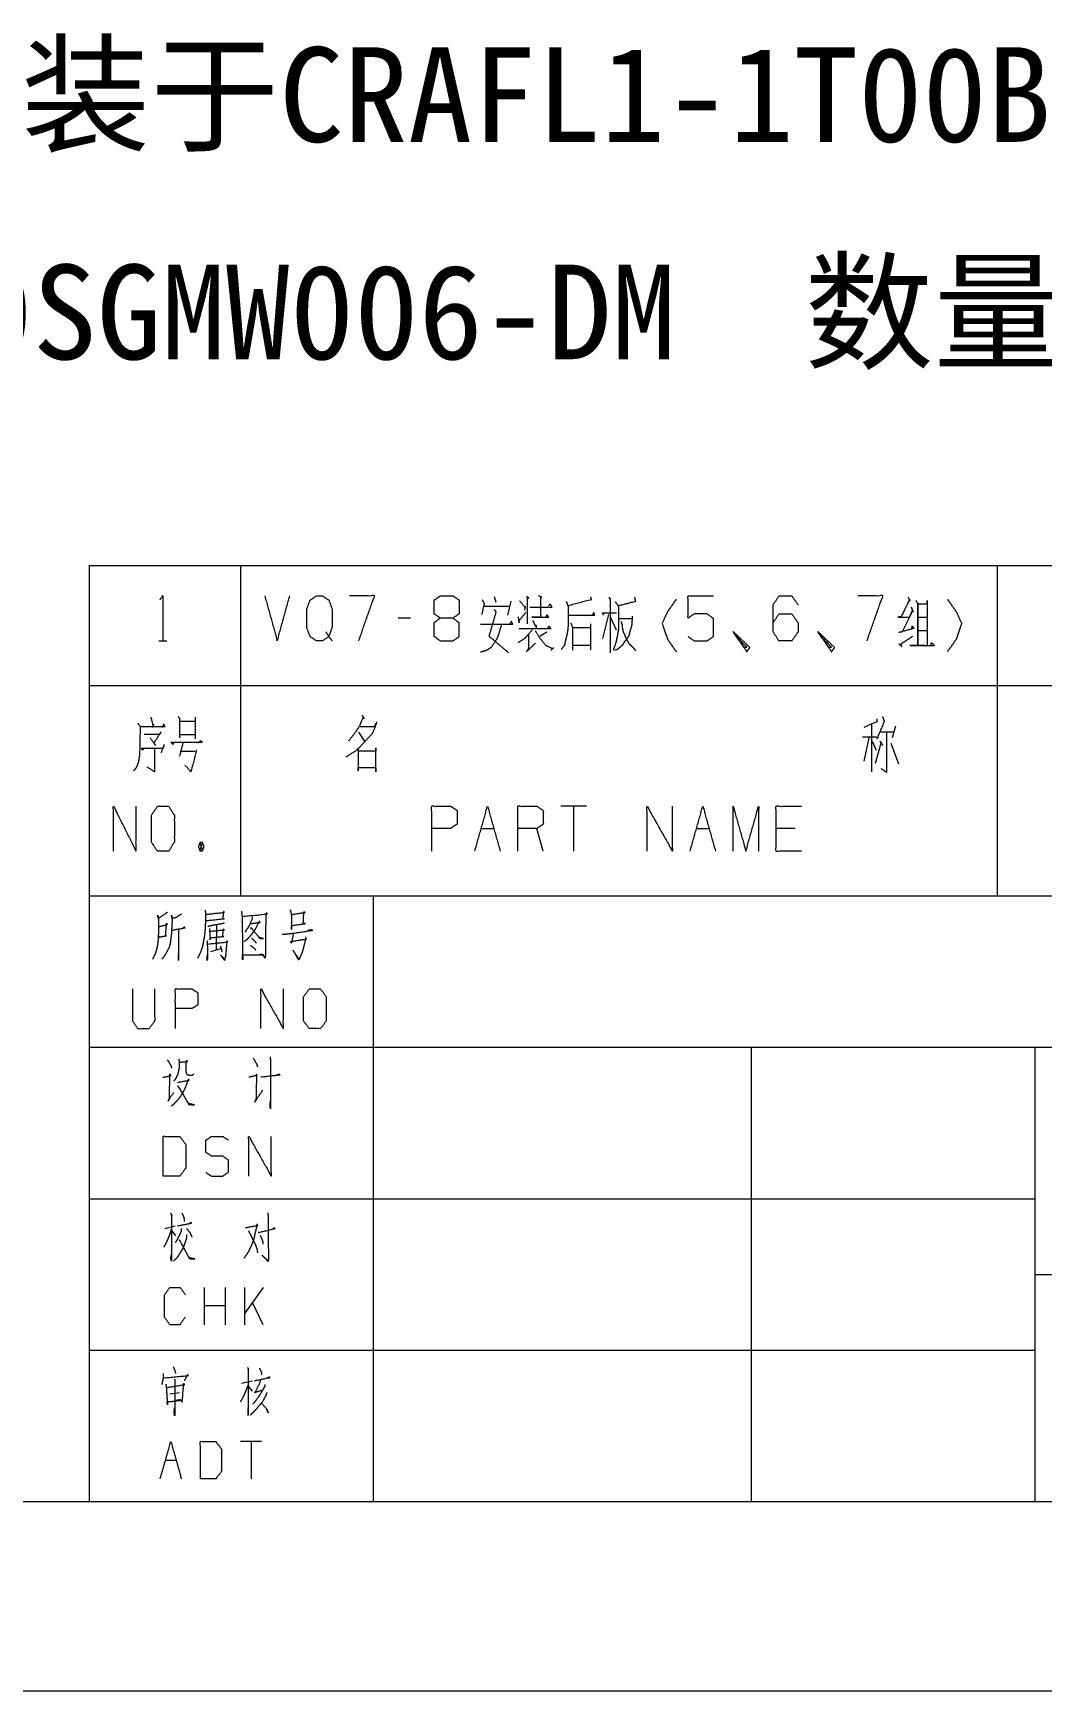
# Model space of a CAD drawing. Header units: millimetres. Extents: x 0 to 594, y 0 to 420.
# Drawn here: x 401 to 454.4, y 0 to 87.6 of the extents above; entities that cross this region are included whole.
import ezdxf

# ---------------------------------------------------------------- set-up
doc = ezdxf.new("R2010")
doc.units = ezdxf.units.MM
doc.layers.add('101', color=7, linetype='Continuous', true_color=0xffffff)

msp = doc.modelspace()

# ---------------------------------------------------------------- linework, layer by layer
at = {"layer": '101', "color": 72, "linetype": 'Continuous', "lineweight": 18}
for p, q in [((404, 59.463), (404, 53.113)), ((404, 59.463), (412, 59.463)), ((412, 59.463), (452, 59.463)), ((412, 59.463), (412, 53.113)), ((452, 59.463), (482, 59.463)), ((452, 59.463), (452, 53.113)), ((425.397, 57.825), (425.501, 57.525)), ((424.841, 57.3), (426.197, 57.3)), ((426.284, 57.575), (426.11, 56.825)), ((420.987, 56.675), (420.327, 56.675)), ((429.563, 56.175), (430.502, 56.175)), ((430.502, 56.375), (430.502, 55)), ((431.455, 56.875), (431.125, 55.6)), ((431.559, 56.7), (431.855, 56.05)), ((431.977, 56.65), (432.672, 56.65)), ((447.845, 56.725), (448.28, 56.725)), ((407.669, 55.475), (408.093, 55.475)), ((428.193, 55.925), (427.828, 55.7)), ((429.563, 55.25), (430.519, 55.25)), ((447.862, 56.025), (448.314, 56.025)), ((404, 53.113), (404, 42)), ((404, 53.113), (412, 53.113)), ((412, 53.113), (452, 53.113)), ((412, 53.113), (412, 42)), ((452, 53.113), (482, 53.113)), ((452, 53.113), (452, 42)), ((408.76, 51.225), (409.576, 51.225)), ((409.592, 51.45), (409.592, 50.3)), ((445.355, 51.075), (445.355, 48.55)), ((446.627, 50.975), (446.45, 50.35)), ((408.76, 50.525), (409.576, 50.525)), ((408.948, 50.075), (408.76, 49.375)), ((418.231, 50.65), (418.549, 50.175)), ((444.877, 50.4), (445.637, 50.4)), ((445.213, 50.35), (444.948, 49.125)), ((445.39, 50.175), (445.602, 49.7)), ((445.867, 50.125), (445.549, 49)), ((445.779, 50.675), (446.556, 50.675)), ((445.796, 50.175), (445.938, 49.95)), ((446.38, 50.075), (446.786, 48.975)), ((408.807, 49.65), (409.592, 49.65)), ((430.279, 46.737), (428.935, 46.737)), ((429.607, 46.737), (429.607, 44.363)), ((424.718, 45.563), (425.39, 45.563)), ((428.002, 44.363), (427.666, 45.563)), ((436.101, 45.563), (436.772, 45.563)), ((441.325, 45.563), (440.318, 45.563)), ((409.846, 44.812), (409.987, 44.388)), ((404, 42), (412, 42)), ((412, 42), (452, 42)), ((452, 42), (482, 42)), ((410.722, 40.45), (410.706, 39.147)), ((410.425, 39.059), (410.971, 39.213)), ((408.546, 24.552), (407.99, 24.407)), ((408.356, 24.304), (408.561, 24.035)), ((410.097, 19.346), (410.097, 21.313)), ((411.209, 19.346), (411.209, 21.313)), ((412.219, 19.346), (412.219, 21.313)), ((413.184, 21.313), (412.219, 19.947)), ((411.209, 20.34), (410.097, 20.34)), ((413.184, 19.346), (412.628, 20.526)), ((408.25, 15.684), (408.777, 15.766)), ((412.625, 16.367), (412.054, 16.242)), ((412.42, 16.077), (412.61, 15.828)), ((413.108, 13.168), (411.996, 13.168)), ((412.552, 13.168), (412.552, 11.202)), ((408.031, 12.196), (408.587, 12.196))]:
    msp.add_line(p, q, dxfattribs=at)
at = {"layer": '101', "color": 133, "linetype": 'Continuous', "lineweight": 18}
for p, q in [((404, 42), (404, 10)), ((404, 42), (584, 42)), ((419, 42), (419, 10)), ((404, 34), (584, 34)), ((439, 34), (439, 10)), ((454, 34), (454, 10)), ((404, 26), (454, 26)), ((454, 22), (563, 22)), ((404, 18), (454, 18)), ((25, 10), (584, 10)), ((404, 10), (584, 10)), ((0, 0), (594, 0))]:
    msp.add_line(p, q, dxfattribs=at)
at = {"layer": '101', "color": 72, "linetype": 'Continuous', "lineweight": 18}
for points, knots in [([(407.74, 57.65), (407.881, 57.85), (407.881, 55.475)], [0, 0, 0.093486, 1, 1]), ([(413.278, 57.85), (413.938, 55.475), (414.599, 57.85)], [0, 0, 0.499999, 1, 1]), ([(416.508, 55.95), (416.665, 55.7), (416.334, 55.475), (416.004, 55.475), (415.674, 55.7), (415.5, 56.175), (415.5, 57.15), (415.674, 57.625), (416.004, 57.85), (416.334, 57.85), (416.665, 57.625), (416.839, 57.15), (416.839, 56.2), (416.665, 55.7), (416.839, 55.475)], [0, 0, 0.043307, 0.101992, 0.150494, 0.209175, 0.283448, 0.426614, 0.500887, 0.559567, 0.60807, 0.666755, 0.741027, 0.880521, 0.95825, 1, 1]), ([(418.244, 55.475), (419.078, 57.85), (417.757, 57.85)], [0, 0, 0.655802, 1, 1]), ([(422.549, 56.675), (422.236, 56.9), (422.236, 57.625), (422.549, 57.85), (423.227, 57.85), (423.557, 57.625), (423.557, 56.9), (423.227, 56.675), (422.549, 56.675), (422.219, 56.425), (422.219, 55.725), (422.549, 55.475), (423.227, 55.475), (423.557, 55.7), (423.557, 56.425), (423.227, 56.675)], [0, 0, 0.047455, 0.136723, 0.184178, 0.267659, 0.316869, 0.406138, 0.455348, 0.538829, 0.589836, 0.676026, 0.727033, 0.810514, 0.859725, 0.948993, 1, 1]), ([(427.115, 57.825), (427.237, 57.725), (427.15, 57.8), (427.15, 56.375)], [0, 0, 0.092789, 0.160421, 1, 1]), ([(427.741, 57.875), (427.932, 57.775), (427.863, 57.8), (427.863, 56.725), (427.393, 56.725), (428.297, 56.725), (428.193, 56.85), (428.106, 56.7)], [0, 0, 0.070199, 0.094235, 0.443912, 0.596595, 0.890651, 0.943606, 1, 1]), ([(435.656, 55.7), (435.986, 55.475), (436.664, 55.475), (436.995, 55.7), (436.995, 56.65), (436.664, 56.9), (435.986, 56.9), (435.656, 56.675), (435.656, 57.85), (436.995, 57.85)], [0, 0, 0.062125, 0.167522, 0.229652, 0.377333, 0.441731, 0.547128, 0.609253, 0.791911, 1, 1]), ([(440.153, 56.425), (440.466, 56.9), (441.144, 56.9), (441.474, 56.425), (441.474, 55.95), (441.144, 55.475), (440.466, 55.475), (440.153, 55.95), (440.153, 57.375), (440.466, 57.85), (441.144, 57.85), (441.474, 57.375)], [0, 0, 0.077115, 0.169033, 0.24747, 0.311868, 0.390305, 0.482223, 0.559338, 0.75253, 0.829644, 0.921562, 1, 1]), ([(445.119, 55.475), (445.953, 57.85), (444.632, 57.85)], [0, 0, 0.655801, 1, 1]), ([(424.771, 57.65), (424.875, 57.45), (424.754, 56.875)], [0, 0, 0.27734, 1, 1]), ([(425.414, 57.125), (425.501, 57), (425.136, 55.725), (426.162, 54.85)], [0, 0, 0.053857, 0.523039, 1, 1]), ([(426.663, 56.75), (426.733, 56.425), (426.715, 56.525), (427.08, 56.975)], [0, 0, 0.327983, 0.428151, 1, 1]), ([(426.75, 57.6), (427.046, 57.225), (427.046, 57.3), (427.011, 57.1)], [0, 0, 0.63201, 0.73129, 1, 1]), ([(427.289, 57.25), (428.471, 57.25), (428.367, 57.425), (428.28, 57.325)], [0, 0, 0.778557, 0.912731, 1, 1]), ([(429.32, 57.35), (429.32, 56.3), (429.302, 56.15), (429.285, 55.95), (429.216, 55.65), (429.163, 55.45), (429.129, 55.25), (428.955, 55.025)], [0, 0, 0.436819, 0.499641, 0.583157, 0.711272, 0.79726, 0.881711, 1, 1]), ([(430.502, 57.8), (430.537, 57.65), (429.32, 57.325), (429.233, 57.55)], [0, 0, 0.093052, 0.854231, 1, 1]), ([(429.372, 56.825), (430.711, 56.825), (430.676, 56.975), (430.606, 56.85)], [0, 0, 0.818412, 0.912548, 1, 1]), ([(431.194, 56.825), (431.142, 56.95), (431.872, 56.95)], [0, 0, 0.156471, 1, 1]), ([(431.473, 57.775), (431.542, 57.675), (431.542, 54.85)], [0, 0, 0.041333, 1, 1]), ([(431.977, 57.325), (431.977, 56.05), (431.942, 55.925), (431.925, 55.775), (431.855, 55.425), (431.699, 54.975)], [0, 0, 0.533693, 0.588002, 0.651209, 0.800576, 1, 1]), ([(432.828, 57.775), (432.881, 57.55), (431.977, 57.325), (431.82, 57.525)], [0, 0, 0.16306, 0.820743, 1, 1]), ([(435.033, 57.675), (434.581, 57.025), (434.286, 56.4), (434.581, 55.55), (435.033, 54.9)], [0, 0, 0.24938, 0.467153, 0.75062, 1, 1]), ([(447.289, 57.775), (447.393, 57.575), (447.376, 57.675), (446.924, 56.75), (446.75, 56.725), (447.358, 56.725), (447.532, 57.1), (447.462, 57.25), (447.567, 57), (447.532, 57.075), (446.976, 55.95), (446.819, 55.925), (447.602, 56.15), (447.497, 56.25), (447.462, 56.075)], [0, 0, 0.040112, 0.058163, 0.241245, 0.272477, 0.380681, 0.454184, 0.483586, 0.531758, 0.546459, 0.769646, 0.797818, 0.942576, 0.968272, 1, 1]), ([(447.706, 57.6), (447.81, 57.425), (447.81, 55.2), (447.81, 57.425), (448.297, 57.425), (448.297, 57.6), (448.297, 55.225), (447.376, 55.225), (448.679, 55.225), (448.54, 55.375), (448.471, 55.25)], [0, 0, 0.01985, 0.236641, 0.453433, 0.500859, 0.51791, 0.749316, 0.839089, 0.96613, 0.986063, 1, 1]), ([(449.372, 57.675), (449.824, 57.025), (450.119, 56.4), (449.824, 55.55), (449.372, 54.9)], [0, 0, 0.24938, 0.467153, 0.75062, 1, 1]), ([(424.684, 56.35), (426.388, 56.35), (426.318, 56.5), (426.214, 56.35)], [0, 0, 0.830371, 0.910953, 1, 1]), ([(425.779, 56.3), (425.64, 55.825), (425.536, 55.55), (425.241, 55.125), (425.015, 54.975), (424.684, 54.875)], [0, 0, 0.257369, 0.41031, 0.679482, 0.820537, 1, 1]), ([(426.715, 56.125), (428.402, 56.125), (428.315, 56.25), (428.228, 56.15)], [0, 0, 0.855537, 0.932786, 1, 1]), ([(427.445, 56.55), (427.584, 56.25), (427.619, 56.3), (427.619, 56.15)], [0, 0, 0.610573, 0.723027, 1, 1]), ([(429.459, 56.4), (429.546, 56.2), (429.546, 54.975)], [0, 0, 0.15111, 1, 1]), ([(432.707, 56.775), (432.689, 56.475), (432.672, 56.275), (432.603, 56.05), (432.55, 55.85), (432.516, 55.725), (432.411, 55.575), (432.29, 55.425), (432.185, 55.25), (432.046, 55.125), (431.89, 55), (431.785, 54.975)], [0, 0, 0.139946, 0.233439, 0.343112, 0.43937, 0.499793, 0.584878, 0.674837, 0.769712, 0.856795, 0.950049, 1, 1]), ([(432.116, 56.5), (432.168, 56.3), (432.185, 56.125), (432.22, 55.95), (432.29, 55.825), (432.342, 55.675), (432.429, 55.525), (432.516, 55.35), (432.62, 55.25), (432.689, 55.175), (432.794, 55.075), (432.881, 54.95)], [0, 0, 0.116438, 0.215509, 0.316019, 0.396599, 0.486067, 0.583725, 0.693805, 0.775206, 0.832823, 0.914224, 1, 1]), ([(427.411, 56.05), (427.132, 55.725), (426.993, 55.575), (426.663, 55.375)], [0, 0, 0.420044, 0.620888, 1, 1]), ([(427.219, 55.8), (427.219, 55.075), (427.115, 54.9), (427.584, 55.35)], [0, 0, 0.459157, 0.588182, 1, 1]), ([(427.584, 56), (427.828, 55.6), (428.123, 55.25), (428.471, 55.075), (428.541, 55.1), (428.402, 54.975)], [0, 0, 0.297011, 0.587598, 0.834509, 0.881383, 1, 1]), ([(438.174, 55.75), (438.765, 55.125), (438.626, 55.125), (438.035, 55.975), (438.765, 54.9), (438.921, 55.125), (438.035, 55.975)], [0, 0, 0.177862, 0.206618, 0.420682, 0.689376, 0.746043, 1, 1]), ([(442.653, 55.75), (443.244, 55.125), (443.105, 55.125), (442.514, 55.975), (443.244, 54.9), (443.401, 55.125), (442.514, 55.975)], [0, 0, 0.177862, 0.206618, 0.420682, 0.689376, 0.746043, 1, 1]), ([(446.802, 55.325), (446.958, 55.175), (446.889, 55.3), (447.549, 55.725)], [0, 0, 0.189261, 0.314154, 1, 1]), ([(406.563, 51.125), (406.689, 50.95), (406.657, 49.45), (406.595, 49.075), (406.485, 48.775), (406.344, 48.6)], [0, 0, 0.081566, 0.649825, 0.793834, 0.914837, 1, 1]), ([(406.704, 50.95), (408.007, 50.95), (407.928, 51.075), (407.85, 50.9)], [0, 0, 0.793274, 0.883167, 1, 1]), ([(407.254, 51.45), (407.363, 51), (407.395, 51.075), (407.348, 50.9)], [0, 0, 0.638263, 0.750289, 1, 1]), ([(408.697, 51.475), (408.776, 51.375), (408.776, 50.35)], [0, 0, 0.110327, 1, 1]), ([(418.32, 50.95), (419.08, 50.95), (419.203, 51.175), (418.974, 50.6), (418.549, 50.125), (418.143, 49.7), (417.56, 49.325)], [0, 0, 0.213825, 0.286067, 0.460277, 0.639448, 0.804909, 1, 1]), ([(418.426, 51.55), (418.532, 51.375), (418.479, 51.45), (418.284, 50.975), (418.055, 50.625), (417.701, 50.175)], [0, 0, 0.113638, 0.164642, 0.449679, 0.682199, 1, 1]), ([(445.637, 51.35), (445.637, 51.2), (444.948, 50.9)], [0, 0, 0.16634, 1, 1]), ([(445.938, 51.475), (446.026, 51.225), (445.637, 50.275)], [0, 0, 0.205285, 1, 1]), ([(406.908, 49.825), (406.814, 49.7), (406.767, 49.8), (407.913, 49.8), (407.96, 50), (407.787, 49.55)], [0, 0, 0.074523, 0.127162, 0.672611, 0.770466, 1, 1]), ([(406.893, 50.55), (407.709, 50.55), (407.803, 50.675), (407.41, 50.075), (407.505, 49.95), (407.222, 50.35)], [0, 0, 0.349361, 0.416368, 0.723324, 0.79033, 1, 1]), ([(408.462, 50.075), (408.415, 50), (408.321, 50.125), (409.968, 50.125), (409.874, 50.2), (409.764, 50.075)], [0, 0, 0.040637, 0.112445, 0.868407, 0.923638, 1, 1]), ([(446.15, 50.675), (446.15, 48.525), (445.867, 48.725)], [0, 0, 0.861245, 1, 1]), ([(407.442, 49.825), (407.442, 48.55), (407.034, 48.825)], [0, 0, 0.721581, 1, 1]), ([(409.67, 49.725), (409.372, 48.55), (409.074, 48.9)], [0, 0, 0.725023, 1, 1]), ([(418.161, 49.8), (418.214, 49.725), (418.214, 48.6), (418.214, 48.775), (419.15, 48.775), (419.15, 48.55), (419.15, 49.825), (419.15, 49.65), (418.249, 49.65)], [0, 0, 0.018727, 0.248084, 0.283763, 0.47474, 0.520612, 0.780551, 0.816229, 1, 1]), ([(405.28, 44.363), (405.28, 46.737), (406.472, 44.363), (406.472, 46.737)], [0, 0, 0.32062, 0.67938, 1, 1]), ([(407.602, 44.363), (408.198, 44.363), (408.496, 44.838), (408.496, 46.263), (408.198, 46.737), (407.602, 46.737), (407.288, 46.263), (407.288, 44.838), (407.602, 44.363)], [0, 0, 0.094595, 0.183572, 0.409673, 0.49865, 0.593245, 0.683572, 0.909673, 1, 1]), ([(422.106, 44.363), (422.106, 46.737), (423.114, 46.737), (423.449, 46.513), (423.449, 45.788), (423.096, 45.563), (422.106, 45.563)], [0, 0, 0.401146, 0.571314, 0.639589, 0.762044, 0.832821, 1, 1]), ([(424.383, 44.363), (425.054, 46.737), (425.726, 44.363)], [0, 0, 0.499999, 1, 1]), ([(426.659, 44.363), (426.659, 46.737), (427.666, 46.737), (428.002, 46.513), (428.002, 45.788), (427.666, 45.563), (426.659, 45.563)], [0, 0, 0.400951, 0.571036, 0.639278, 0.761673, 0.829915, 1, 1]), ([(433.488, 44.363), (433.488, 46.737), (434.832, 44.363), (434.832, 46.737)], [0, 0, 0.317574, 0.682426, 1, 1]), ([(435.765, 44.363), (436.437, 46.737), (437.108, 44.363)], [0, 0, 0.499999, 1, 1]), ([(438.041, 44.363), (438.041, 46.737), (438.713, 44.363), (439.385, 46.737), (439.385, 44.363)], [0, 0, 0.245192, 0.500001, 0.754808, 1, 1]), ([(441.661, 44.363), (440.318, 44.363), (440.318, 46.737), (441.661, 46.737)], [0, 0, 0.26539, 0.73461, 1, 1]), ([(409.846, 44.388), (409.987, 44.388), (410.065, 44.613), (409.987, 44.812), (409.846, 44.812), (409.767, 44.613), (409.846, 44.388), (409.987, 44.812)], [0, 0, 0.086295, 0.231897, 0.363169, 0.449464, 0.580736, 0.726337, 1, 1]), ([(410.128, 41.245), (410.144, 41.046), (410.144, 40.693), (410.128, 40.362), (410.113, 40.141), (410.082, 39.854), (410.035, 39.611), (409.988, 39.346), (409.926, 39.147), (409.847, 38.949), (409.723, 38.706)], [0, 0, 0.076502, 0.212087, 0.339339, 0.424292, 0.535104, 0.630036, 0.733299, 0.813246, 0.895184, 1, 1]), ([(410.175, 41.024), (411.143, 41.134), (411.096, 41.179), (411.05, 40.781), (411.128, 40.781), (410.16, 40.671)], [0, 0, 0.391072, 0.416916, 0.577577, 0.608912, 1, 1]), ([(412.048, 41.201), (412.079, 40.914), (412.11, 38.639), (412.095, 38.882), (413.203, 38.882), (413.125, 38.904), (412.969, 38.882)], [0, 0, 0.069512, 0.617085, 0.67568, 0.942516, 0.962044, 1, 1]), ([(414.623, 41.267), (414.686, 41.002), (414.686, 40.229), (414.686, 40.428), (415.435, 40.538), (415.31, 40.538), (415.341, 41.09), (415.357, 41.179), (415.388, 41.112), (415.279, 41.09), (414.686, 41.002)], [0, 0, 0.076614, 0.294118, 0.350047, 0.563215, 0.598354, 0.753962, 0.779204, 0.799818, 0.831203, 1, 1]), ([(408.131, 41.134), (408.068, 41.09), (407.647, 40.803), (407.616, 40.98), (407.663, 40.803), (407.663, 40.229), (407.647, 39.876), (407.631, 39.633), (407.6, 39.39), (407.553, 39.169), (407.491, 38.949), (407.413, 38.794), (407.35, 38.661)], [0, 0, 0.024368, 0.186804, 0.243943, 0.302151, 0.48502, 0.597665, 0.675193, 0.753197, 0.825096, 0.898188, 0.953343, 1, 1]), ([(407.694, 39.81), (407.725, 39.832), (408.084, 39.898), (408.037, 39.876), (408.084, 40.56), (408.115, 40.472), (407.678, 40.362)], [0, 0, 0.02268, 0.239271, 0.26999, 0.67699, 0.732559, 1, 1]), ([(408.865, 41.046), (408.615, 40.869), (408.381, 40.803), (408.349, 40.98), (408.381, 40.715), (408.365, 40.45), (408.349, 40.163), (408.334, 39.92), (408.303, 39.699), (408.271, 39.456), (408.225, 39.28), (408.147, 39.147), (408.068, 38.993), (407.99, 38.86), (407.912, 38.75), (407.834, 38.661)], [0, 0, 0.096324, 0.172942, 0.229419, 0.313419, 0.396987, 0.487496, 0.564127, 0.634338, 0.711439, 0.768977, 0.81739, 0.871907, 0.92032, 0.962889, 1, 1]), ([(408.365, 40.185), (409.068, 40.317), (409.021, 40.34), (408.943, 40.295)], [0, 0, 0.834802, 0.895274, 1, 1]), ([(411.128, 40.582), (411.081, 40.538), (410.69, 40.472), (410.472, 40.428), (410.269, 40.384)], [0, 0, 0.072258, 0.516577, 0.766872, 1, 1]), ([(412.095, 40.914), (413.406, 41.046), (413.359, 41.112), (413.328, 40.914), (413.312, 38.926), (413.297, 38.706), (413.188, 38.882)], [0, 0, 0.328133, 0.348331, 0.398412, 0.893174, 0.948283, 1, 1]), ([(412.532, 40.56), (412.594, 40.538), (413.031, 40.605), (412.985, 40.671), (412.782, 40.251), (412.626, 40.03), (412.485, 39.854), (412.345, 39.699), (412.189, 39.589)], [0, 0, 0.033928, 0.260452, 0.302022, 0.540802, 0.679358, 0.795013, 0.902032, 1, 1]), ([(412.61, 40.892), (412.61, 40.781), (412.47, 40.45), (412.298, 40.185), (412.22, 40.075)], [0, 0, 0.119857, 0.510428, 0.853217, 1, 1]), ([(412.501, 40.317), (412.548, 40.317), (413.031, 39.743), (413.203, 39.743), (413.031, 39.788), (412.953, 39.832)], [0, 0, 0.037884, 0.645153, 0.784051, 0.927467, 1, 1]), ([(408.724, 40.229), (408.724, 38.595), (408.709, 38.706), (408.724, 38.882)], [0, 0, 0.849782, 0.907773, 1, 1]), ([(410.222, 39.633), (410.238, 39.434), (410.253, 38.926), (410.238, 38.595), (410.222, 38.684), (410.253, 38.904)], [0, 0, 0.14747, 0.523363, 0.768669, 0.835021, 1, 1]), ([(410.253, 39.456), (411.315, 39.567), (411.284, 39.633), (411.268, 39.523), (411.221, 39.015), (411.206, 38.816), (411.143, 38.595), (410.94, 38.882), (411.159, 38.661)], [0, 0, 0.374079, 0.399745, 0.438827, 0.617585, 0.687453, 0.767884, 0.891101, 1, 1]), ([(410.347, 40.273), (410.363, 40.119), (410.394, 39.677), (410.378, 39.788), (411.112, 39.854), (411.05, 39.854), (411.096, 40.251), (411.128, 40.185), (410.363, 40.119)], [0, 0, 0.056493, 0.217483, 0.258029, 0.52592, 0.548622, 0.694151, 0.720787, 1, 1]), ([(412.579, 39.765), (412.75, 39.611), (412.829, 39.501)], [0, 0, 0.630803, 1, 1]), ([(414.202, 39.986), (414.405, 39.986), (414.81, 40.03), (415.81, 40.185), (415.7, 40.207), (415.544, 40.163)], [0, 0, 0.107045, 0.322378, 0.855631, 0.914429, 1, 1]), ([(414.795, 40.03), (414.686, 39.501), (414.654, 39.589), (415.482, 39.721), (415.435, 39.81), (415.435, 39.721), (415.341, 39.346), (415.279, 39.103), (415.201, 38.904), (415.138, 38.75), (415.091, 38.639), (415.06, 38.617), (414.779, 39.125), (415.076, 38.661)], [0, 0, 0.136369, 0.159977, 0.371155, 0.396351, 0.41861, 0.516112, 0.579318, 0.633127, 0.675138, 0.705363, 0.714999, 0.861277, 1, 1]), ([(410.925, 39.346), (410.987, 39.169), (411.018, 39.037)], [0, 0, 0.579206, 1, 1]), ([(412.516, 39.39), (412.719, 39.236), (412.813, 39.125)], [0, 0, 0.637927, 1, 1]), ([(406.286, 37.083), (406.286, 35.405), (406.567, 34.985), (407.16, 34.985), (407.473, 35.405), (407.473, 37.083)], [0, 0, 0.337152, 0.438596, 0.55778, 0.662848, 1, 1]), ([(408.549, 34.985), (408.549, 37.083), (409.439, 37.083), (409.736, 36.884), (409.736, 36.244), (409.423, 36.045), (408.549, 36.045)], [0, 0, 0.401145, 0.571315, 0.639588, 0.762043, 0.832818, 1, 1]), ([(413.075, 34.985), (413.075, 37.083), (414.261, 34.985), (414.261, 37.083)], [0, 0, 0.317574, 0.682426, 1, 1]), ([(415.635, 34.985), (416.228, 34.985), (416.524, 35.405), (416.524, 36.663), (416.228, 37.083), (415.635, 37.083), (415.322, 36.663), (415.322, 35.405), (415.635, 34.985)], [0, 0, 0.102677, 0.191615, 0.409473, 0.498411, 0.601089, 0.691615, 0.909473, 1, 1]), ([(408.128, 33.342), (408.316, 33.033), (408.347, 32.9)], [0, 0, 0.726446, 1, 1]), ([(408.737, 33.386), (408.753, 33.187), (408.753, 32.966), (408.721, 32.768), (408.675, 32.569), (408.612, 32.436), (408.55, 32.326), (408.472, 32.216)], [0, 0, 0.161542, 0.340479, 0.503495, 0.668951, 0.787649, 0.890431, 1, 1]), ([(408.768, 33.209), (409.19, 33.253), (409.159, 33.32), (409.112, 33.143), (409.112, 32.856), (409.112, 32.701), (409.127, 32.635), (409.159, 32.569), (409.221, 32.547), (409.299, 32.525), (409.408, 32.525), (409.471, 32.547), (409.518, 32.591)], [0, 0, 0.256877, 0.301268, 0.412023, 0.585997, 0.679674, 0.720919, 0.7653, 0.805457, 0.85462, 0.920845, 0.961001, 1, 1]), ([(412.67, 33.43), (412.857, 33.099), (412.888, 32.966)], [0, 0, 0.736537, 1, 1]), ([(413.56, 33.496), (413.575, 33.342), (413.575, 30.758), (413.56, 30.935), (413.575, 31.156)], [0, 0, 0.049515, 0.872925, 0.929447, 1, 1]), ([(407.894, 32.414), (408.316, 32.503), (408.253, 32.591), (408.238, 32.414), (408.222, 31.244), (408.144, 31.156), (408.472, 31.619)], [0, 0, 0.167415, 0.209472, 0.278411, 0.733406, 0.779229, 1, 1]), ([(412.436, 32.436), (412.873, 32.525), (412.841, 32.569), (412.81, 31.2), (412.748, 31.112), (413.169, 31.73)], [0, 0, 0.163602, 0.183442, 0.685811, 0.72549, 1, 1]), ([(413.076, 32.436), (414.09, 32.547), (414.028, 32.569), (413.903, 32.525)], [0, 0, 0.837057, 0.891361, 1, 1]), ([(408.675, 32.149), (409.283, 32.26), (409.237, 32.326), (409.096, 31.929), (409.018, 31.752), (408.94, 31.597), (408.815, 31.399), (408.675, 31.222), (408.534, 31.067), (408.425, 30.957), (408.331, 30.891)], [0, 0, 0.254937, 0.288355, 0.462049, 0.541621, 0.612965, 0.709675, 0.802668, 0.888738, 0.952739, 1, 1]), ([(408.659, 31.951), (408.69, 31.951), (409.268, 30.979), (409.564, 30.957), (409.268, 31.023), (409.19, 31.112)], [0, 0, 0.016597, 0.617598, 0.775738, 0.937326, 1, 1]), ([(407.91, 27.192), (408.784, 27.192), (409.096, 27.612), (409.096, 28.87), (408.784, 29.29), (407.91, 29.29), (407.91, 27.192)], [0, 0, 0.142136, 0.227161, 0.43179, 0.516816, 0.658952, 1, 1]), ([(410.157, 27.391), (410.454, 27.192), (411.062, 27.192), (411.359, 27.413), (411.359, 28.031), (411.062, 28.252), (410.469, 28.252), (410.157, 28.451), (410.157, 29.091), (410.469, 29.29), (411.062, 29.29), (411.359, 29.091)], [0, 0, 0.068038, 0.184052, 0.254519, 0.372334, 0.442801, 0.555845, 0.62637, 0.748392, 0.818918, 0.931961, 1, 1]), ([(412.436, 27.192), (412.436, 29.29), (413.622, 27.192), (413.622, 29.29)], [0, 0, 0.317574, 0.682426, 1, 1]), ([(408.297, 25.235), (408.371, 25.111), (408.341, 25.153), (408.341, 22.71), (408.312, 22.855), (408.341, 23.062)], [0, 0, 0.048148, 0.065088, 0.880815, 0.930183, 1, 1]), ([(408.678, 24.573), (409.424, 24.718), (409.366, 24.739), (409.293, 24.697)], [0, 0, 0.838754, 0.907252, 1, 1]), ([(408.898, 25.235), (408.985, 25.049), (409.015, 24.925), (409.015, 24.801)], [0, 0, 0.449927, 0.72868, 1, 1]), ([(412.262, 24.47), (412.906, 24.594), (412.862, 24.656), (412.819, 24.407), (412.76, 24.159), (412.701, 23.89), (412.584, 23.559), (412.453, 23.29), (412.438, 23.248), (412.321, 23.062), (412.175, 22.855)], [0, 0, 0.244423, 0.272769, 0.366786, 0.461903, 0.564545, 0.695473, 0.80714, 0.823505, 0.905514, 1, 1]), ([(413.433, 25.256), (413.463, 25.028), (413.463, 23.455), (413.477, 22.938), (413.463, 22.731), (413.448, 22.689), (413.126, 23.021), (413.448, 22.731)], [0, 0, 0.066217, 0.519982, 0.669307, 0.729162, 0.741827, 0.875056, 1, 1]), ([(408.341, 24.407), (408.254, 24.118), (408.151, 23.869), (408.049, 23.642), (407.932, 23.435)], [0, 0, 0.285938, 0.539663, 0.775435, 1, 1]), ([(409.132, 24.118), (409.146, 23.952), (409.058, 23.662), (408.971, 23.435), (408.868, 23.248), (408.693, 22.958), (408.59, 22.834), (408.458, 22.71)], [0, 0, 0.103476, 0.291956, 0.443857, 0.576191, 0.787108, 0.887318, 1, 1]), ([(408.868, 24.428), (408.854, 24.263), (408.707, 23.973), (408.605, 23.766), (408.546, 23.683)], [0, 0, 0.201933, 0.596286, 0.876829, 1, 1]), ([(408.737, 23.828), (408.78, 23.786), (409.293, 22.834), (409.571, 22.814), (409.307, 22.876), (409.234, 22.958)], [0, 0, 0.033497, 0.633662, 0.788434, 0.938664, 1, 1]), ([(409.146, 24.428), (409.322, 24.2), (409.366, 24.097), (409.424, 23.973)], [0, 0, 0.535198, 0.744447, 1, 1]), ([(412.409, 24.325), (412.804, 23.517), (412.877, 23.29), (412.892, 23.145)], [0, 0, 0.700218, 0.886543, 1, 1]), ([(412.936, 24.242), (412.98, 24.221), (413.828, 24.428), (413.77, 24.449), (413.711, 24.407)], [0, 0, 0.045962, 0.873312, 0.932107, 1, 1]), ([(413.038, 24.056), (413.17, 23.745), (413.184, 23.6)], [0, 0, 0.698422, 1, 1]), ([(409.073, 19.74), (408.795, 19.346), (408.254, 19.346), (407.975, 19.74), (407.975, 20.919), (408.254, 21.313), (408.81, 21.313), (409.088, 20.919)], [0, 0, 0.114566, 0.243371, 0.357937, 0.638582, 0.753148, 0.885434, 1, 1]), ([(407.914, 16.76), (407.914, 16.574), (407.855, 16.284), (407.826, 16.18)], [0, 0, 0.316024, 0.817546, 1, 1]), ([(407.914, 16.532), (409.231, 16.656), (409.201, 16.719), (409.026, 16.387)], [0, 0, 0.748921, 0.787785, 1, 1]), ([(408.44, 17.112), (408.528, 16.905), (408.558, 16.76)], [0, 0, 0.603344, 1, 1]), ([(412.362, 17.091), (412.42, 16.988), (412.405, 17.008), (412.405, 14.566), (412.391, 14.752), (412.405, 14.959)], [0, 0, 0.039885, 0.048389, 0.86771, 0.930393, 1, 1]), ([(412.991, 17.05), (413.093, 16.843), (413.108, 16.76), (413.093, 16.698)], [0, 0, 0.609645, 0.831589, 1, 1]), ([(408.045, 16.201), (408.075, 16.015), (408.133, 15.104), (408.119, 15.27), (408.85, 15.352), (408.762, 15.373), (408.601, 15.332)], [0, 0, 0.083432, 0.487209, 0.560758, 0.88655, 0.926463, 1, 1]), ([(408.85, 15.352), (408.909, 15.249), (408.997, 16.242), (409.026, 16.16), (408.104, 16.015)], [0, 0, 0.055629, 0.522281, 0.563367, 1, 1]), ([(408.499, 16.47), (408.528, 16.429), (408.514, 14.545), (408.484, 14.731), (408.514, 14.959)], [0, 0, 0.021551, 0.822258, 0.902418, 1, 1]), ([(412.42, 16.222), (412.288, 15.891), (412.186, 15.642), (412.098, 15.456), (411.981, 15.27)], [0, 0, 0.339096, 0.594725, 0.790666, 1, 1]), ([(413.386, 15.766), (413.342, 15.621), (413.166, 15.29), (412.991, 15.083), (412.801, 14.856), (412.64, 14.69), (412.508, 14.566)], [0, 0, 0.100504, 0.349354, 0.529551, 0.726518, 0.879826, 1, 1]), ([(413.284, 16.18), (413.269, 16.077), (413.093, 15.766), (413.079, 15.746), (412.947, 15.539), (412.801, 15.332), (412.64, 15.145)], [0, 0, 0.084867, 0.374491, 0.395073, 0.594273, 0.800097, 1, 1]), ([(413.035, 16.408), (413.02, 16.284), (412.771, 15.787), (412.742, 15.766), (413.196, 15.911)], [0, 0, 0.104846, 0.570662, 0.600717, 1, 1]), ([(412.742, 16.387), (413.562, 16.553), (413.503, 16.574), (413.386, 16.512)], [0, 0, 0.811183, 0.871423, 1, 1]), ([(413.108, 15.207), (413.401, 14.856), (413.459, 14.69), (413.371, 14.897)], [0, 0, 0.533337, 0.737997, 1, 1]), ([(409.874, 11.202), (410.694, 11.202), (410.986, 11.595), (410.986, 12.775), (410.694, 13.168), (409.874, 13.168), (409.874, 11.202)], [0, 0, 0.142134, 0.22716, 0.43179, 0.516816, 0.65895, 1, 1])]:
    msp.add_open_spline(points, degree=1, knots=knots, dxfattribs=at)
msp.add_open_spline([(407.753, 11.202), (408.309, 13.168), (408.865, 11.202)], degree=1, dxfattribs=at)

# ---------------------------------------------------------------- texts
at = {"layer": '101', "color": 72, "linetype": 'Continuous', "lineweight": 18, "char_height": 5, "width": 175.87068, "attachment_point": 1}
for s, insert in [('{\\fSimSun|b0|i0|c134|p2;安装于CRAFL1-1T00BP00S夹具，CSAFL1-1T01BP00S单元}', (393.581, 86.838)), ('{\\fSimSun|b0|i0|c134|p2;20SGMW006-DM  数量：1}', (394.197, 75.351))]:
    msp.add_mtext(s, dxfattribs=dict(at, insert=insert))

doc.saveas('drawing.dxf')
